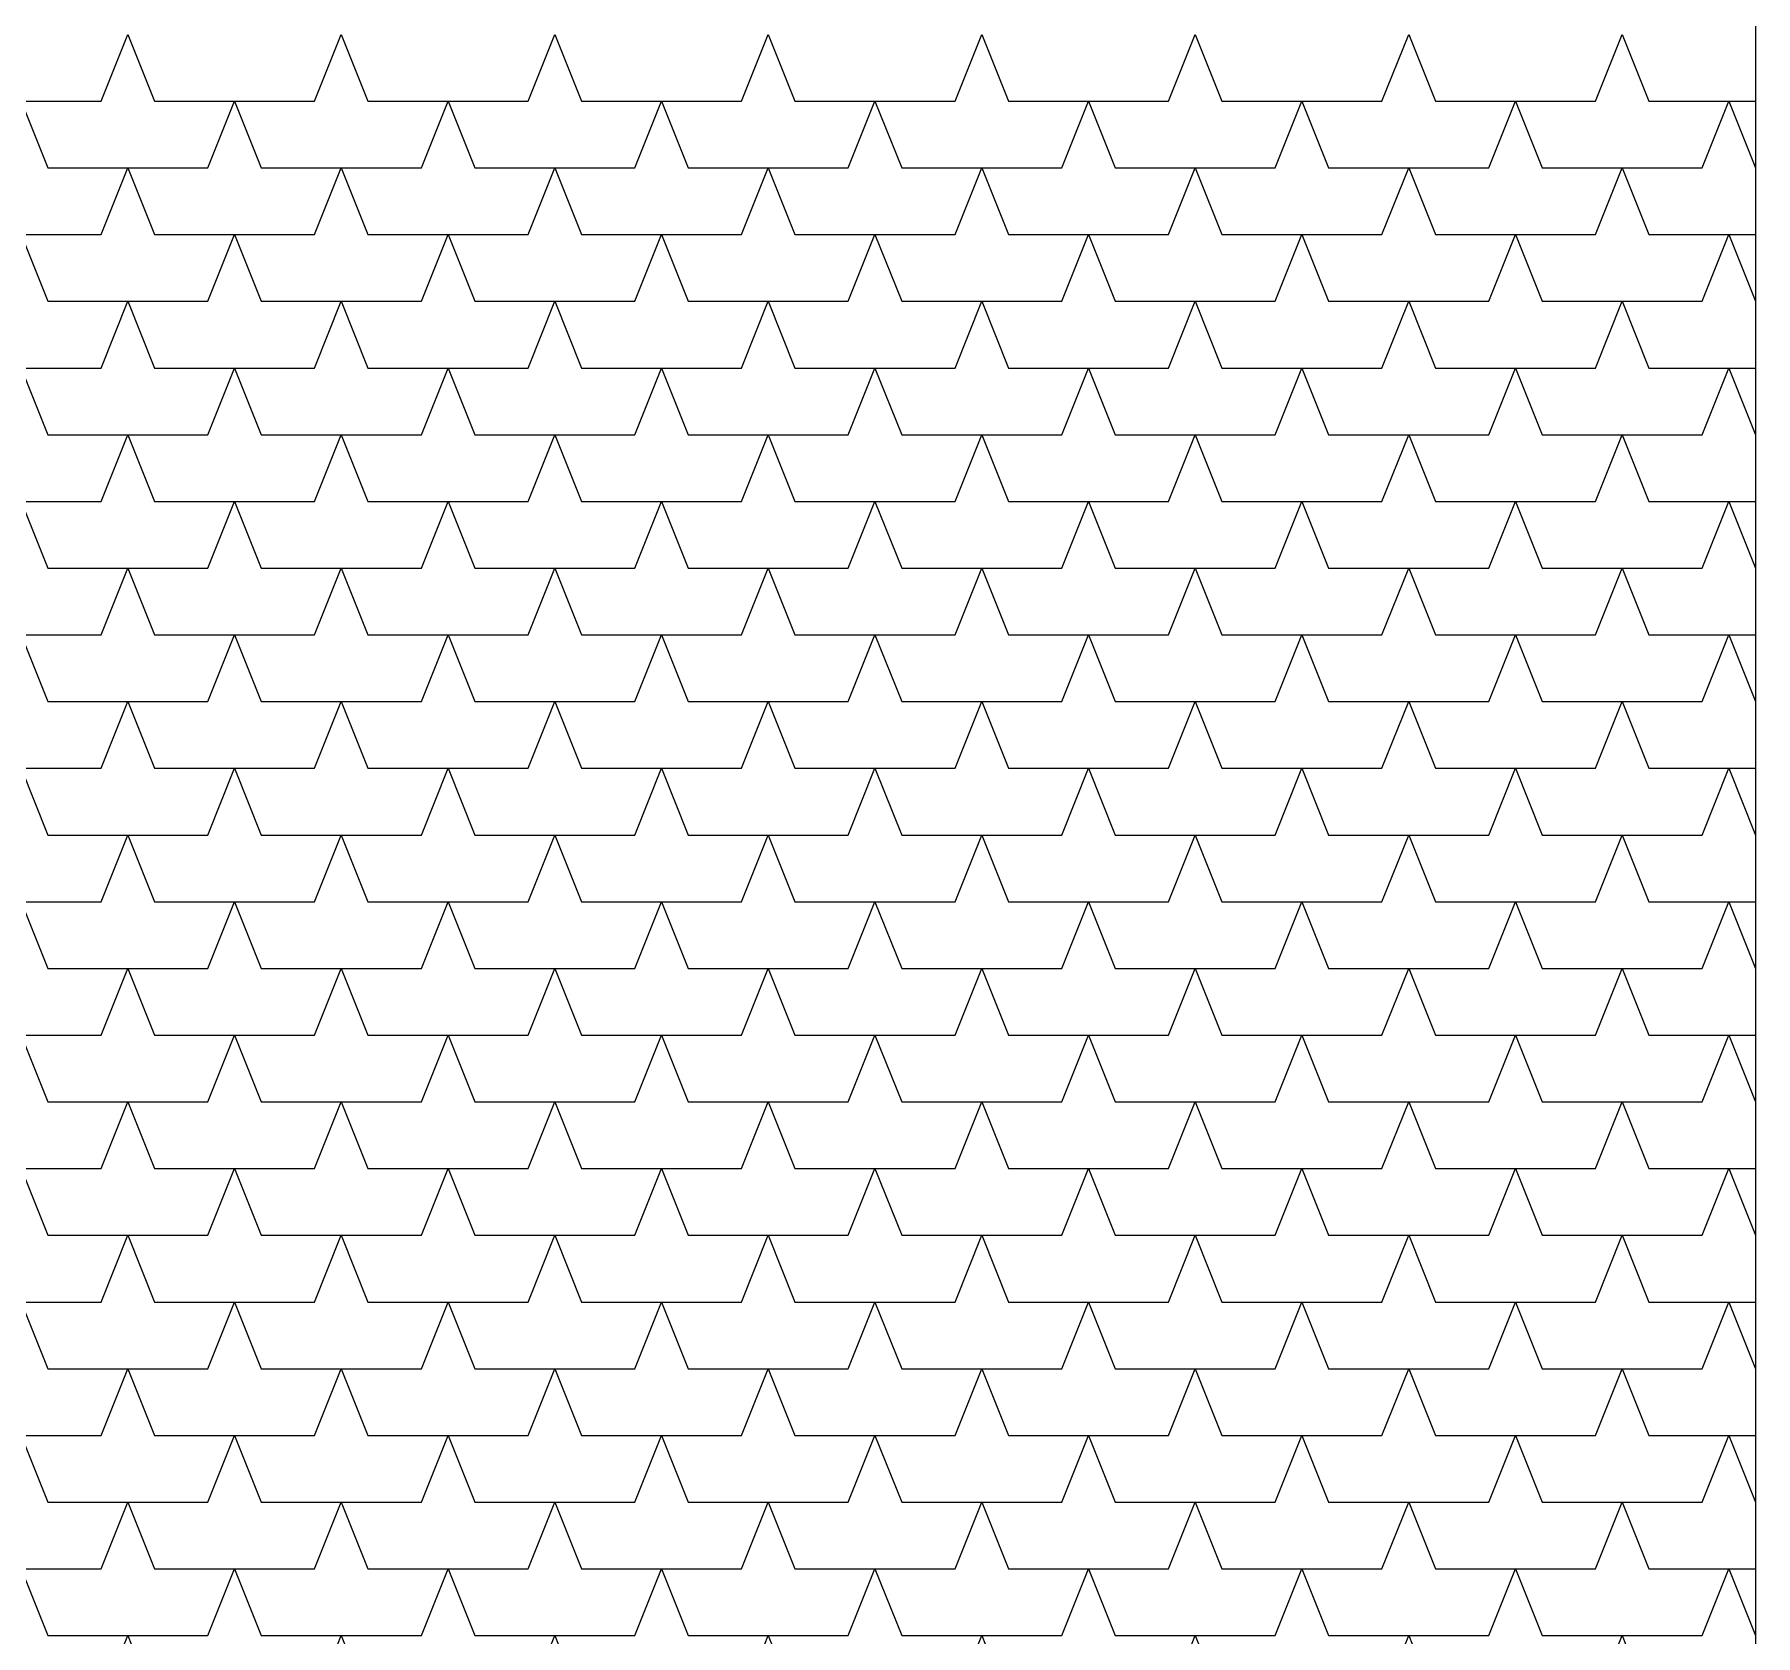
# Model space of a CAD drawing. Header units: inches. Extents: x 86794 to 87086, y 41803 to 41823.
# Drawn here: x 87036.561 to 87037.851, y 41819.53 to 41820.73 of the extents above; entities that cross this region are included whole.
import ezdxf

# ---------------------------------------------------------------- set-up
doc = ezdxf.new("R2010")
doc.units = ezdxf.units.IN
doc.header["$MEASUREMENT"] = 0

msp = doc.modelspace()

# ---------------------------------------------------------------- linework, layer by layer
at = {"ltscale": 0.006}
msp.add_line((87037.8509, 41821.7295), (87037.8509, 41819.0158), dxfattribs=at)
at = {"color": 250}
for p, q in [((87036.6109, 41820.6795), (87036.6309, 41820.7295)), ((87036.6309, 41820.7295), (87036.6509, 41820.6795)), ((87036.7709, 41820.6795), (87036.7909, 41820.7295)), ((87036.7909, 41820.7295), (87036.8109, 41820.6795)), ((87036.9309, 41820.6795), (87036.9509, 41820.7295)), ((87036.9509, 41820.7295), (87036.9709, 41820.6795)), ((87037.0909, 41820.6795), (87037.1109, 41820.7295)), ((87037.1109, 41820.7295), (87037.1309, 41820.6795)), ((87037.2509, 41820.6795), (87037.2709, 41820.7295)), ((87037.2709, 41820.7295), (87037.2909, 41820.6795)), ((87037.4109, 41820.6795), (87037.4309, 41820.7295)), ((87037.4309, 41820.7295), (87037.4509, 41820.6795)), ((87037.5709, 41820.6795), (87037.5909, 41820.7295)), ((87037.5909, 41820.7295), (87037.6109, 41820.6795)), ((87037.7309, 41820.6795), (87037.7509, 41820.7295)), ((87037.7509, 41820.7295), (87037.7709, 41820.6795)), ((87036.4909, 41820.6795), (87036.6109, 41820.6795)), ((87036.5509, 41820.6795), (87036.5709, 41820.6295)), ((87036.6509, 41820.6795), (87036.7709, 41820.6795)), ((87036.6909, 41820.6295), (87036.7109, 41820.6795)), ((87036.7109, 41820.6795), (87036.7309, 41820.6295)), ((87036.8109, 41820.6795), (87036.9309, 41820.6795)), ((87036.8509, 41820.6295), (87036.8709, 41820.6795)), ((87036.8709, 41820.6795), (87036.8909, 41820.6295)), ((87036.9709, 41820.6795), (87037.0909, 41820.6795)), ((87037.0109, 41820.6295), (87037.0309, 41820.6795)), ((87037.0309, 41820.6795), (87037.0509, 41820.6295)), ((87037.1309, 41820.6795), (87037.2509, 41820.6795)), ((87037.1709, 41820.6295), (87037.1909, 41820.6795)), ((87037.1909, 41820.6795), (87037.2109, 41820.6295)), ((87037.2909, 41820.6795), (87037.4109, 41820.6795)), ((87037.3309, 41820.6295), (87037.3509, 41820.6795)), ((87037.3509, 41820.6795), (87037.3709, 41820.6295)), ((87037.4509, 41820.6795), (87037.5709, 41820.6795)), ((87037.4909, 41820.6295), (87037.5109, 41820.6795)), ((87037.5109, 41820.6795), (87037.5309, 41820.6295)), ((87037.6109, 41820.6795), (87037.7309, 41820.6795)), ((87037.6509, 41820.6295), (87037.6709, 41820.6795)), ((87037.6709, 41820.6795), (87037.6909, 41820.6295)), ((87037.7709, 41820.6795), (87037.8509, 41820.6795)), ((87037.8109, 41820.6295), (87037.8309, 41820.6795)), ((87037.8309, 41820.6795), (87037.8509, 41820.6295)), ((87036.5709, 41820.6295), (87036.6909, 41820.6295)), ((87036.6109, 41820.5795), (87036.6309, 41820.6295)), ((87036.6309, 41820.6295), (87036.6509, 41820.5795)), ((87036.7309, 41820.6295), (87036.8509, 41820.6295)), ((87036.7709, 41820.5795), (87036.7909, 41820.6295)), ((87036.7909, 41820.6295), (87036.8109, 41820.5795)), ((87036.8909, 41820.6295), (87037.0109, 41820.6295)), ((87036.9309, 41820.5795), (87036.9509, 41820.6295)), ((87036.9509, 41820.6295), (87036.9709, 41820.5795)), ((87037.0509, 41820.6295), (87037.1709, 41820.6295)), ((87037.0909, 41820.5795), (87037.1109, 41820.6295)), ((87037.1109, 41820.6295), (87037.1309, 41820.5795)), ((87037.2109, 41820.6295), (87037.3309, 41820.6295)), ((87037.2509, 41820.5795), (87037.2709, 41820.6295)), ((87037.2709, 41820.6295), (87037.2909, 41820.5795)), ((87037.3709, 41820.6295), (87037.4909, 41820.6295)), ((87037.4109, 41820.5795), (87037.4309, 41820.6295)), ((87037.4309, 41820.6295), (87037.4509, 41820.5795)), ((87037.5309, 41820.6295), (87037.6509, 41820.6295)), ((87037.5709, 41820.5795), (87037.5909, 41820.6295)), ((87037.5909, 41820.6295), (87037.6109, 41820.5795)), ((87037.6909, 41820.6295), (87037.8109, 41820.6295)), ((87037.7309, 41820.5795), (87037.7509, 41820.6295)), ((87037.7509, 41820.6295), (87037.7709, 41820.5795)), ((87036.4909, 41820.5795), (87036.6109, 41820.5795)), ((87036.5509, 41820.5795), (87036.5709, 41820.5295)), ((87036.6509, 41820.5795), (87036.7709, 41820.5795)), ((87036.6909, 41820.5295), (87036.7109, 41820.5795)), ((87036.7109, 41820.5795), (87036.7309, 41820.5295)), ((87036.8109, 41820.5795), (87036.9309, 41820.5795)), ((87036.8509, 41820.5295), (87036.8709, 41820.5795)), ((87036.8709, 41820.5795), (87036.8909, 41820.5295)), ((87036.9709, 41820.5795), (87037.0909, 41820.5795)), ((87037.0109, 41820.5295), (87037.0309, 41820.5795)), ((87037.0309, 41820.5795), (87037.0509, 41820.5295)), ((87037.1309, 41820.5795), (87037.2509, 41820.5795)), ((87037.1709, 41820.5295), (87037.1909, 41820.5795)), ((87037.1909, 41820.5795), (87037.2109, 41820.5295)), ((87037.2909, 41820.5795), (87037.4109, 41820.5795)), ((87037.3309, 41820.5295), (87037.3509, 41820.5795)), ((87037.3509, 41820.5795), (87037.3709, 41820.5295)), ((87037.4509, 41820.5795), (87037.5709, 41820.5795)), ((87037.4909, 41820.5295), (87037.5109, 41820.5795)), ((87037.5109, 41820.5795), (87037.5309, 41820.5295)), ((87037.6109, 41820.5795), (87037.7309, 41820.5795)), ((87037.6509, 41820.5295), (87037.6709, 41820.5795)), ((87037.6709, 41820.5795), (87037.6909, 41820.5295)), ((87037.7709, 41820.5795), (87037.8509, 41820.5795)), ((87037.8109, 41820.5295), (87037.8309, 41820.5795)), ((87037.8309, 41820.5795), (87037.8509, 41820.5295)), ((87036.5709, 41820.5295), (87036.6909, 41820.5295)), ((87036.6109, 41820.4795), (87036.6309, 41820.5295)), ((87036.6309, 41820.5295), (87036.6509, 41820.4795)), ((87036.7309, 41820.5295), (87036.8509, 41820.5295)), ((87036.7709, 41820.4795), (87036.7909, 41820.5295)), ((87036.7909, 41820.5295), (87036.8109, 41820.4795)), ((87036.8909, 41820.5295), (87037.0109, 41820.5295)), ((87036.9309, 41820.4795), (87036.9509, 41820.5295)), ((87036.9509, 41820.5295), (87036.9709, 41820.4795)), ((87037.0509, 41820.5295), (87037.1709, 41820.5295)), ((87037.0909, 41820.4795), (87037.1109, 41820.5295)), ((87037.1109, 41820.5295), (87037.1309, 41820.4795)), ((87037.2109, 41820.5295), (87037.3309, 41820.5295)), ((87037.2509, 41820.4795), (87037.2709, 41820.5295)), ((87037.2709, 41820.5295), (87037.2909, 41820.4795)), ((87037.3709, 41820.5295), (87037.4909, 41820.5295)), ((87037.4109, 41820.4795), (87037.4309, 41820.5295)), ((87037.4309, 41820.5295), (87037.4509, 41820.4795)), ((87037.5309, 41820.5295), (87037.6509, 41820.5295)), ((87037.5709, 41820.4795), (87037.5909, 41820.5295)), ((87037.5909, 41820.5295), (87037.6109, 41820.4795)), ((87037.6909, 41820.5295), (87037.8109, 41820.5295)), ((87037.7309, 41820.4795), (87037.7509, 41820.5295)), ((87037.7509, 41820.5295), (87037.7709, 41820.4795)), ((87036.4909, 41820.4795), (87036.6109, 41820.4795)), ((87036.5509, 41820.4795), (87036.5709, 41820.4295)), ((87036.6509, 41820.4795), (87036.7709, 41820.4795)), ((87036.6909, 41820.4295), (87036.7109, 41820.4795)), ((87036.7109, 41820.4795), (87036.7309, 41820.4295)), ((87036.8109, 41820.4795), (87036.9309, 41820.4795)), ((87036.8509, 41820.4295), (87036.8709, 41820.4795)), ((87036.8709, 41820.4795), (87036.8909, 41820.4295)), ((87036.9709, 41820.4795), (87037.0909, 41820.4795)), ((87037.0109, 41820.4295), (87037.0309, 41820.4795)), ((87037.0309, 41820.4795), (87037.0509, 41820.4295)), ((87037.1309, 41820.4795), (87037.2509, 41820.4795)), ((87037.1709, 41820.4295), (87037.1909, 41820.4795)), ((87037.1909, 41820.4795), (87037.2109, 41820.4295)), ((87037.2909, 41820.4795), (87037.4109, 41820.4795)), ((87037.3309, 41820.4295), (87037.3509, 41820.4795)), ((87037.3509, 41820.4795), (87037.3709, 41820.4295)), ((87037.4509, 41820.4795), (87037.5709, 41820.4795)), ((87037.4909, 41820.4295), (87037.5109, 41820.4795)), ((87037.5109, 41820.4795), (87037.5309, 41820.4295)), ((87037.6109, 41820.4795), (87037.7309, 41820.4795)), ((87037.6509, 41820.4295), (87037.6709, 41820.4795)), ((87037.6709, 41820.4795), (87037.6909, 41820.4295)), ((87037.7709, 41820.4795), (87037.8509, 41820.4795)), ((87037.8109, 41820.4295), (87037.8309, 41820.4795)), ((87037.8309, 41820.4795), (87037.8509, 41820.4295)), ((87036.5709, 41820.4295), (87036.6909, 41820.4295)), ((87036.6109, 41820.3795), (87036.6309, 41820.4295)), ((87036.6309, 41820.4295), (87036.6509, 41820.3795)), ((87036.7309, 41820.4295), (87036.8509, 41820.4295)), ((87036.7709, 41820.3795), (87036.7909, 41820.4295)), ((87036.7909, 41820.4295), (87036.8109, 41820.3795)), ((87036.8909, 41820.4295), (87037.0109, 41820.4295)), ((87036.9309, 41820.3795), (87036.9509, 41820.4295)), ((87036.9509, 41820.4295), (87036.9709, 41820.3795)), ((87037.0509, 41820.4295), (87037.1709, 41820.4295)), ((87037.0909, 41820.3795), (87037.1109, 41820.4295)), ((87037.1109, 41820.4295), (87037.1309, 41820.3795)), ((87037.2109, 41820.4295), (87037.3309, 41820.4295)), ((87037.2509, 41820.3795), (87037.2709, 41820.4295)), ((87037.2709, 41820.4295), (87037.2909, 41820.3795)), ((87037.3709, 41820.4295), (87037.4909, 41820.4295)), ((87037.4109, 41820.3795), (87037.4309, 41820.4295)), ((87037.4309, 41820.4295), (87037.4509, 41820.3795)), ((87037.5309, 41820.4295), (87037.6509, 41820.4295)), ((87037.5709, 41820.3795), (87037.5909, 41820.4295)), ((87037.5909, 41820.4295), (87037.6109, 41820.3795)), ((87037.6909, 41820.4295), (87037.8109, 41820.4295)), ((87037.7309, 41820.3795), (87037.7509, 41820.4295)), ((87037.7509, 41820.4295), (87037.7709, 41820.3795)), ((87036.4909, 41820.3795), (87036.6109, 41820.3795)), ((87036.5509, 41820.3795), (87036.5709, 41820.3295)), ((87036.6509, 41820.3795), (87036.7709, 41820.3795)), ((87036.6909, 41820.3295), (87036.7109, 41820.3795)), ((87036.7109, 41820.3795), (87036.7309, 41820.3295)), ((87036.8109, 41820.3795), (87036.9309, 41820.3795)), ((87036.8509, 41820.3295), (87036.8709, 41820.3795)), ((87036.8709, 41820.3795), (87036.8909, 41820.3295)), ((87036.9709, 41820.3795), (87037.0909, 41820.3795)), ((87037.0109, 41820.3295), (87037.0309, 41820.3795)), ((87037.0309, 41820.3795), (87037.0509, 41820.3295)), ((87037.1309, 41820.3795), (87037.2509, 41820.3795)), ((87037.1709, 41820.3295), (87037.1909, 41820.3795)), ((87037.1909, 41820.3795), (87037.2109, 41820.3295)), ((87037.2909, 41820.3795), (87037.4109, 41820.3795)), ((87037.3309, 41820.3295), (87037.3509, 41820.3795)), ((87037.3509, 41820.3795), (87037.3709, 41820.3295)), ((87037.4509, 41820.3795), (87037.5709, 41820.3795)), ((87037.4909, 41820.3295), (87037.5109, 41820.3795)), ((87037.5109, 41820.3795), (87037.5309, 41820.3295)), ((87037.6109, 41820.3795), (87037.7309, 41820.3795)), ((87037.6509, 41820.3295), (87037.6709, 41820.3795)), ((87037.6709, 41820.3795), (87037.6909, 41820.3295)), ((87037.7709, 41820.3795), (87037.8509, 41820.3795)), ((87037.8109, 41820.3295), (87037.8309, 41820.3795)), ((87037.8309, 41820.3795), (87037.8509, 41820.3295)), ((87036.5709, 41820.3295), (87036.6909, 41820.3295)), ((87036.6109, 41820.2795), (87036.6309, 41820.3295)), ((87036.6309, 41820.3295), (87036.6509, 41820.2795)), ((87036.7309, 41820.3295), (87036.8509, 41820.3295)), ((87036.7709, 41820.2795), (87036.7909, 41820.3295)), ((87036.7909, 41820.3295), (87036.8109, 41820.2795)), ((87036.8909, 41820.3295), (87037.0109, 41820.3295)), ((87036.9309, 41820.2795), (87036.9509, 41820.3295)), ((87036.9509, 41820.3295), (87036.9709, 41820.2795)), ((87037.0509, 41820.3295), (87037.1709, 41820.3295)), ((87037.0909, 41820.2795), (87037.1109, 41820.3295)), ((87037.1109, 41820.3295), (87037.1309, 41820.2795)), ((87037.2109, 41820.3295), (87037.3309, 41820.3295)), ((87037.2509, 41820.2795), (87037.2709, 41820.3295)), ((87037.2709, 41820.3295), (87037.2909, 41820.2795)), ((87037.3709, 41820.3295), (87037.4909, 41820.3295)), ((87037.4109, 41820.2795), (87037.4309, 41820.3295)), ((87037.4309, 41820.3295), (87037.4509, 41820.2795)), ((87037.5309, 41820.3295), (87037.6509, 41820.3295)), ((87037.5709, 41820.2795), (87037.5909, 41820.3295)), ((87037.5909, 41820.3295), (87037.6109, 41820.2795)), ((87037.6909, 41820.3295), (87037.8109, 41820.3295)), ((87037.7309, 41820.2795), (87037.7509, 41820.3295)), ((87037.7509, 41820.3295), (87037.7709, 41820.2795)), ((87036.4909, 41820.2795), (87036.6109, 41820.2795)), ((87036.5509, 41820.2795), (87036.5709, 41820.2295)), ((87036.6509, 41820.2795), (87036.7709, 41820.2795)), ((87036.6909, 41820.2295), (87036.7109, 41820.2795)), ((87036.7109, 41820.2795), (87036.7309, 41820.2295)), ((87036.8109, 41820.2795), (87036.9309, 41820.2795)), ((87036.8509, 41820.2295), (87036.8709, 41820.2795)), ((87036.8709, 41820.2795), (87036.8909, 41820.2295)), ((87036.9709, 41820.2795), (87037.0909, 41820.2795)), ((87037.0109, 41820.2295), (87037.0309, 41820.2795)), ((87037.0309, 41820.2795), (87037.0509, 41820.2295)), ((87037.1309, 41820.2795), (87037.2509, 41820.2795)), ((87037.1709, 41820.2295), (87037.1909, 41820.2795)), ((87037.1909, 41820.2795), (87037.2109, 41820.2295)), ((87037.2909, 41820.2795), (87037.4109, 41820.2795)), ((87037.3309, 41820.2295), (87037.3509, 41820.2795)), ((87037.3509, 41820.2795), (87037.3709, 41820.2295)), ((87037.4509, 41820.2795), (87037.5709, 41820.2795)), ((87037.4909, 41820.2295), (87037.5109, 41820.2795)), ((87037.5109, 41820.2795), (87037.5309, 41820.2295)), ((87037.6109, 41820.2795), (87037.7309, 41820.2795)), ((87037.6509, 41820.2295), (87037.6709, 41820.2795)), ((87037.6709, 41820.2795), (87037.6909, 41820.2295)), ((87037.7709, 41820.2795), (87037.8509, 41820.2795)), ((87037.8109, 41820.2295), (87037.8309, 41820.2795)), ((87037.8309, 41820.2795), (87037.8509, 41820.2295)), ((87036.5709, 41820.2295), (87036.6909, 41820.2295)), ((87036.6109, 41820.1795), (87036.6309, 41820.2295)), ((87036.6309, 41820.2295), (87036.6509, 41820.1795)), ((87036.7309, 41820.2295), (87036.8509, 41820.2295)), ((87036.7709, 41820.1795), (87036.7909, 41820.2295)), ((87036.7909, 41820.2295), (87036.8109, 41820.1795)), ((87036.8909, 41820.2295), (87037.0109, 41820.2295)), ((87036.9309, 41820.1795), (87036.9509, 41820.2295)), ((87036.9509, 41820.2295), (87036.9709, 41820.1795)), ((87037.0509, 41820.2295), (87037.1709, 41820.2295)), ((87037.0909, 41820.1795), (87037.1109, 41820.2295)), ((87037.1109, 41820.2295), (87037.1309, 41820.1795)), ((87037.2109, 41820.2295), (87037.3309, 41820.2295)), ((87037.2509, 41820.1795), (87037.2709, 41820.2295)), ((87037.2709, 41820.2295), (87037.2909, 41820.1795)), ((87037.3709, 41820.2295), (87037.4909, 41820.2295)), ((87037.4109, 41820.1795), (87037.4309, 41820.2295)), ((87037.4309, 41820.2295), (87037.4509, 41820.1795)), ((87037.5309, 41820.2295), (87037.6509, 41820.2295)), ((87037.5709, 41820.1795), (87037.5909, 41820.2295)), ((87037.5909, 41820.2295), (87037.6109, 41820.1795)), ((87037.6909, 41820.2295), (87037.8109, 41820.2295)), ((87037.7309, 41820.1795), (87037.7509, 41820.2295)), ((87037.7509, 41820.2295), (87037.7709, 41820.1795)), ((87036.4909, 41820.1795), (87036.6109, 41820.1795)), ((87036.5509, 41820.1795), (87036.5709, 41820.1295)), ((87036.6509, 41820.1795), (87036.7709, 41820.1795)), ((87036.6909, 41820.1295), (87036.7109, 41820.1795)), ((87036.7109, 41820.1795), (87036.7309, 41820.1295)), ((87036.8109, 41820.1795), (87036.9309, 41820.1795)), ((87036.8509, 41820.1295), (87036.8709, 41820.1795)), ((87036.8709, 41820.1795), (87036.8909, 41820.1295)), ((87036.9709, 41820.1795), (87037.0909, 41820.1795)), ((87037.0109, 41820.1295), (87037.0309, 41820.1795)), ((87037.0309, 41820.1795), (87037.0509, 41820.1295)), ((87037.1309, 41820.1795), (87037.2509, 41820.1795)), ((87037.1709, 41820.1295), (87037.1909, 41820.1795)), ((87037.1909, 41820.1795), (87037.2109, 41820.1295)), ((87037.2909, 41820.1795), (87037.4109, 41820.1795)), ((87037.3309, 41820.1295), (87037.3509, 41820.1795)), ((87037.3509, 41820.1795), (87037.3709, 41820.1295)), ((87037.4509, 41820.1795), (87037.5709, 41820.1795)), ((87037.4909, 41820.1295), (87037.5109, 41820.1795)), ((87037.5109, 41820.1795), (87037.5309, 41820.1295)), ((87037.6109, 41820.1795), (87037.7309, 41820.1795)), ((87037.6509, 41820.1295), (87037.6709, 41820.1795)), ((87037.6709, 41820.1795), (87037.6909, 41820.1295)), ((87037.7709, 41820.1795), (87037.8509, 41820.1795)), ((87037.8109, 41820.1295), (87037.8309, 41820.1795)), ((87037.8309, 41820.1795), (87037.8509, 41820.1295)), ((87036.5709, 41820.1295), (87036.6909, 41820.1295)), ((87036.6109, 41820.0795), (87036.6309, 41820.1295)), ((87036.6309, 41820.1295), (87036.6509, 41820.0795)), ((87036.7309, 41820.1295), (87036.8509, 41820.1295)), ((87036.7709, 41820.0795), (87036.7909, 41820.1295)), ((87036.7909, 41820.1295), (87036.8109, 41820.0795)), ((87036.8909, 41820.1295), (87037.0109, 41820.1295)), ((87036.9309, 41820.0795), (87036.9509, 41820.1295)), ((87036.9509, 41820.1295), (87036.9709, 41820.0795)), ((87037.0509, 41820.1295), (87037.1709, 41820.1295)), ((87037.0909, 41820.0795), (87037.1109, 41820.1295)), ((87037.1109, 41820.1295), (87037.1309, 41820.0795)), ((87037.2109, 41820.1295), (87037.3309, 41820.1295)), ((87037.2509, 41820.0795), (87037.2709, 41820.1295)), ((87037.2709, 41820.1295), (87037.2909, 41820.0795)), ((87037.3709, 41820.1295), (87037.4909, 41820.1295)), ((87037.4109, 41820.0795), (87037.4309, 41820.1295)), ((87037.4309, 41820.1295), (87037.4509, 41820.0795)), ((87037.5309, 41820.1295), (87037.6509, 41820.1295)), ((87037.5709, 41820.0795), (87037.5909, 41820.1295)), ((87037.5909, 41820.1295), (87037.6109, 41820.0795)), ((87037.6909, 41820.1295), (87037.8109, 41820.1295)), ((87037.7309, 41820.0795), (87037.7509, 41820.1295)), ((87037.7509, 41820.1295), (87037.7709, 41820.0795)), ((87036.4909, 41820.0795), (87036.6109, 41820.0795)), ((87036.5509, 41820.0795), (87036.5709, 41820.0295)), ((87036.6509, 41820.0795), (87036.7709, 41820.0795)), ((87036.6909, 41820.0295), (87036.7109, 41820.0795)), ((87036.7109, 41820.0795), (87036.7309, 41820.0295)), ((87036.8109, 41820.0795), (87036.9309, 41820.0795)), ((87036.8509, 41820.0295), (87036.8709, 41820.0795)), ((87036.8709, 41820.0795), (87036.8909, 41820.0295)), ((87036.9709, 41820.0795), (87037.0909, 41820.0795)), ((87037.0109, 41820.0295), (87037.0309, 41820.0795)), ((87037.0309, 41820.0795), (87037.0509, 41820.0295)), ((87037.1309, 41820.0795), (87037.2509, 41820.0795)), ((87037.1709, 41820.0295), (87037.1909, 41820.0795)), ((87037.1909, 41820.0795), (87037.2109, 41820.0295)), ((87037.2909, 41820.0795), (87037.4109, 41820.0795)), ((87037.3309, 41820.0295), (87037.3509, 41820.0795)), ((87037.3509, 41820.0795), (87037.3709, 41820.0295)), ((87037.4509, 41820.0795), (87037.5709, 41820.0795)), ((87037.4909, 41820.0295), (87037.5109, 41820.0795)), ((87037.5109, 41820.0795), (87037.5309, 41820.0295)), ((87037.6109, 41820.0795), (87037.7309, 41820.0795)), ((87037.6509, 41820.0295), (87037.6709, 41820.0795)), ((87037.6709, 41820.0795), (87037.6909, 41820.0295)), ((87037.7709, 41820.0795), (87037.8509, 41820.0795)), ((87037.8109, 41820.0295), (87037.8309, 41820.0795)), ((87037.8309, 41820.0795), (87037.8509, 41820.0295)), ((87036.5709, 41820.0295), (87036.6909, 41820.0295)), ((87036.6109, 41819.9795), (87036.6309, 41820.0295)), ((87036.6309, 41820.0295), (87036.6509, 41819.9795)), ((87036.7309, 41820.0295), (87036.8509, 41820.0295)), ((87036.7709, 41819.9795), (87036.7909, 41820.0295)), ((87036.7909, 41820.0295), (87036.8109, 41819.9795)), ((87036.8909, 41820.0295), (87037.0109, 41820.0295)), ((87036.9309, 41819.9795), (87036.9509, 41820.0295)), ((87036.9509, 41820.0295), (87036.9709, 41819.9795)), ((87037.0509, 41820.0295), (87037.1709, 41820.0295)), ((87037.0909, 41819.9795), (87037.1109, 41820.0295)), ((87037.1109, 41820.0295), (87037.1309, 41819.9795)), ((87037.2109, 41820.0295), (87037.3309, 41820.0295)), ((87037.2509, 41819.9795), (87037.2709, 41820.0295)), ((87037.2709, 41820.0295), (87037.2909, 41819.9795)), ((87037.3709, 41820.0295), (87037.4909, 41820.0295)), ((87037.4109, 41819.9795), (87037.4309, 41820.0295)), ((87037.4309, 41820.0295), (87037.4509, 41819.9795)), ((87037.5309, 41820.0295), (87037.6509, 41820.0295)), ((87037.5709, 41819.9795), (87037.5909, 41820.0295)), ((87037.5909, 41820.0295), (87037.6109, 41819.9795)), ((87037.6909, 41820.0295), (87037.8109, 41820.0295)), ((87037.7309, 41819.9795), (87037.7509, 41820.0295)), ((87037.7509, 41820.0295), (87037.7709, 41819.9795)), ((87036.4909, 41819.9795), (87036.6109, 41819.9795)), ((87036.5509, 41819.9795), (87036.5709, 41819.9295)), ((87036.6509, 41819.9795), (87036.7709, 41819.9795)), ((87036.6909, 41819.9295), (87036.7109, 41819.9795)), ((87036.7109, 41819.9795), (87036.7309, 41819.9295)), ((87036.8109, 41819.9795), (87036.9309, 41819.9795)), ((87036.8509, 41819.9295), (87036.8709, 41819.9795)), ((87036.8709, 41819.9795), (87036.8909, 41819.9295)), ((87036.9709, 41819.9795), (87037.0909, 41819.9795)), ((87037.0109, 41819.9295), (87037.0309, 41819.9795)), ((87037.0309, 41819.9795), (87037.0509, 41819.9295)), ((87037.1309, 41819.9795), (87037.2509, 41819.9795)), ((87037.1709, 41819.9295), (87037.1909, 41819.9795)), ((87037.1909, 41819.9795), (87037.2109, 41819.9295)), ((87037.2909, 41819.9795), (87037.4109, 41819.9795)), ((87037.3309, 41819.9295), (87037.3509, 41819.9795)), ((87037.3509, 41819.9795), (87037.3709, 41819.9295)), ((87037.4509, 41819.9795), (87037.5709, 41819.9795)), ((87037.4909, 41819.9295), (87037.5109, 41819.9795)), ((87037.5109, 41819.9795), (87037.5309, 41819.9295)), ((87037.6109, 41819.9795), (87037.7309, 41819.9795)), ((87037.6509, 41819.9295), (87037.6709, 41819.9795)), ((87037.6709, 41819.9795), (87037.6909, 41819.9295)), ((87037.7709, 41819.9795), (87037.8509, 41819.9795)), ((87037.8109, 41819.9295), (87037.8309, 41819.9795)), ((87037.8309, 41819.9795), (87037.8509, 41819.9295)), ((87036.5709, 41819.9295), (87036.6909, 41819.9295)), ((87036.6109, 41819.8795), (87036.6309, 41819.9295)), ((87036.6309, 41819.9295), (87036.6509, 41819.8795)), ((87036.7309, 41819.9295), (87036.8509, 41819.9295)), ((87036.7709, 41819.8795), (87036.7909, 41819.9295)), ((87036.7909, 41819.9295), (87036.8109, 41819.8795)), ((87036.8909, 41819.9295), (87037.0109, 41819.9295)), ((87036.9309, 41819.8795), (87036.9509, 41819.9295)), ((87036.9509, 41819.9295), (87036.9709, 41819.8795)), ((87037.0509, 41819.9295), (87037.1709, 41819.9295)), ((87037.0909, 41819.8795), (87037.1109, 41819.9295)), ((87037.1109, 41819.9295), (87037.1309, 41819.8795)), ((87037.2109, 41819.9295), (87037.3309, 41819.9295)), ((87037.2509, 41819.8795), (87037.2709, 41819.9295)), ((87037.2709, 41819.9295), (87037.2909, 41819.8795)), ((87037.3709, 41819.9295), (87037.4909, 41819.9295)), ((87037.4109, 41819.8795), (87037.4309, 41819.9295)), ((87037.4309, 41819.9295), (87037.4509, 41819.8795)), ((87037.5309, 41819.9295), (87037.6509, 41819.9295)), ((87037.5709, 41819.8795), (87037.5909, 41819.9295)), ((87037.5909, 41819.9295), (87037.6109, 41819.8795)), ((87037.6909, 41819.9295), (87037.8109, 41819.9295)), ((87037.7309, 41819.8795), (87037.7509, 41819.9295)), ((87037.7509, 41819.9295), (87037.7709, 41819.8795)), ((87036.4909, 41819.8795), (87036.6109, 41819.8795)), ((87036.5509, 41819.8795), (87036.5709, 41819.8295)), ((87036.6509, 41819.8795), (87036.7709, 41819.8795)), ((87036.6909, 41819.8295), (87036.7109, 41819.8795)), ((87036.7109, 41819.8795), (87036.7309, 41819.8295)), ((87036.8109, 41819.8795), (87036.9309, 41819.8795)), ((87036.8509, 41819.8295), (87036.8709, 41819.8795)), ((87036.8709, 41819.8795), (87036.8909, 41819.8295)), ((87036.9709, 41819.8795), (87037.0909, 41819.8795)), ((87037.0109, 41819.8295), (87037.0309, 41819.8795)), ((87037.0309, 41819.8795), (87037.0509, 41819.8295)), ((87037.1309, 41819.8795), (87037.2509, 41819.8795)), ((87037.1709, 41819.8295), (87037.1909, 41819.8795)), ((87037.1909, 41819.8795), (87037.2109, 41819.8295)), ((87037.2909, 41819.8795), (87037.4109, 41819.8795)), ((87037.3309, 41819.8295), (87037.3509, 41819.8795)), ((87037.3509, 41819.8795), (87037.3709, 41819.8295)), ((87037.4509, 41819.8795), (87037.5709, 41819.8795)), ((87037.4909, 41819.8295), (87037.5109, 41819.8795)), ((87037.5109, 41819.8795), (87037.5309, 41819.8295)), ((87037.6109, 41819.8795), (87037.7309, 41819.8795)), ((87037.6509, 41819.8295), (87037.6709, 41819.8795)), ((87037.6709, 41819.8795), (87037.6909, 41819.8295)), ((87037.7709, 41819.8795), (87037.8509, 41819.8795)), ((87037.8109, 41819.8295), (87037.8309, 41819.8795)), ((87037.8309, 41819.8795), (87037.8509, 41819.8295)), ((87036.5709, 41819.8295), (87036.6909, 41819.8295)), ((87036.6109, 41819.7795), (87036.6309, 41819.8295)), ((87036.6309, 41819.8295), (87036.6509, 41819.7795)), ((87036.7309, 41819.8295), (87036.8509, 41819.8295)), ((87036.7709, 41819.7795), (87036.7909, 41819.8295)), ((87036.7909, 41819.8295), (87036.8109, 41819.7795)), ((87036.8909, 41819.8295), (87037.0109, 41819.8295)), ((87036.9309, 41819.7795), (87036.9509, 41819.8295)), ((87036.9509, 41819.8295), (87036.9709, 41819.7795)), ((87037.0509, 41819.8295), (87037.1709, 41819.8295)), ((87037.0909, 41819.7795), (87037.1109, 41819.8295)), ((87037.1109, 41819.8295), (87037.1309, 41819.7795)), ((87037.2109, 41819.8295), (87037.3309, 41819.8295)), ((87037.2509, 41819.7795), (87037.2709, 41819.8295)), ((87037.2709, 41819.8295), (87037.2909, 41819.7795)), ((87037.3709, 41819.8295), (87037.4909, 41819.8295)), ((87037.4109, 41819.7795), (87037.4309, 41819.8295)), ((87037.4309, 41819.8295), (87037.4509, 41819.7795)), ((87037.5309, 41819.8295), (87037.6509, 41819.8295)), ((87037.5709, 41819.7795), (87037.5909, 41819.8295)), ((87037.5909, 41819.8295), (87037.6109, 41819.7795)), ((87037.6909, 41819.8295), (87037.8109, 41819.8295)), ((87037.7309, 41819.7795), (87037.7509, 41819.8295)), ((87037.7509, 41819.8295), (87037.7709, 41819.7795)), ((87036.4909, 41819.7795), (87036.6109, 41819.7795)), ((87036.5509, 41819.7795), (87036.5709, 41819.7295)), ((87036.6509, 41819.7795), (87036.7709, 41819.7795)), ((87036.6909, 41819.7295), (87036.7109, 41819.7795)), ((87036.7109, 41819.7795), (87036.7309, 41819.7295)), ((87036.8109, 41819.7795), (87036.9309, 41819.7795)), ((87036.8509, 41819.7295), (87036.8709, 41819.7795)), ((87036.8709, 41819.7795), (87036.8909, 41819.7295)), ((87036.9709, 41819.7795), (87037.0909, 41819.7795)), ((87037.0109, 41819.7295), (87037.0309, 41819.7795)), ((87037.0309, 41819.7795), (87037.0509, 41819.7295)), ((87037.1309, 41819.7795), (87037.2509, 41819.7795)), ((87037.1709, 41819.7295), (87037.1909, 41819.7795)), ((87037.1909, 41819.7795), (87037.2109, 41819.7295)), ((87037.2909, 41819.7795), (87037.4109, 41819.7795)), ((87037.3309, 41819.7295), (87037.3509, 41819.7795)), ((87037.3509, 41819.7795), (87037.3709, 41819.7295)), ((87037.4509, 41819.7795), (87037.5709, 41819.7795)), ((87037.4909, 41819.7295), (87037.5109, 41819.7795)), ((87037.5109, 41819.7795), (87037.5309, 41819.7295)), ((87037.6109, 41819.7795), (87037.7309, 41819.7795)), ((87037.6509, 41819.7295), (87037.6709, 41819.7795)), ((87037.6709, 41819.7795), (87037.6909, 41819.7295)), ((87037.7709, 41819.7795), (87037.8509, 41819.7795)), ((87037.8109, 41819.7295), (87037.8309, 41819.7795)), ((87037.8309, 41819.7795), (87037.8509, 41819.7295)), ((87036.5709, 41819.7295), (87036.6909, 41819.7295)), ((87036.6109, 41819.6795), (87036.6309, 41819.7295)), ((87036.6309, 41819.7295), (87036.6509, 41819.6795)), ((87036.7309, 41819.7295), (87036.8509, 41819.7295)), ((87036.7709, 41819.6795), (87036.7909, 41819.7295)), ((87036.7909, 41819.7295), (87036.8109, 41819.6795)), ((87036.8909, 41819.7295), (87037.0109, 41819.7295)), ((87036.9309, 41819.6795), (87036.9509, 41819.7295)), ((87036.9509, 41819.7295), (87036.9709, 41819.6795)), ((87037.0509, 41819.7295), (87037.1709, 41819.7295)), ((87037.0909, 41819.6795), (87037.1109, 41819.7295)), ((87037.1109, 41819.7295), (87037.1309, 41819.6795)), ((87037.2109, 41819.7295), (87037.3309, 41819.7295)), ((87037.2509, 41819.6795), (87037.2709, 41819.7295)), ((87037.2709, 41819.7295), (87037.2909, 41819.6795)), ((87037.3709, 41819.7295), (87037.4909, 41819.7295)), ((87037.4109, 41819.6795), (87037.4309, 41819.7295)), ((87037.4309, 41819.7295), (87037.4509, 41819.6795)), ((87037.5309, 41819.7295), (87037.6509, 41819.7295)), ((87037.5709, 41819.6795), (87037.5909, 41819.7295)), ((87037.5909, 41819.7295), (87037.6109, 41819.6795)), ((87037.6909, 41819.7295), (87037.8109, 41819.7295)), ((87037.7309, 41819.6795), (87037.7509, 41819.7295)), ((87037.7509, 41819.7295), (87037.7709, 41819.6795)), ((87036.4909, 41819.6795), (87036.6109, 41819.6795)), ((87036.5509, 41819.6795), (87036.5709, 41819.6295)), ((87036.6509, 41819.6795), (87036.7709, 41819.6795)), ((87036.6909, 41819.6295), (87036.7109, 41819.6795)), ((87036.7109, 41819.6795), (87036.7309, 41819.6295)), ((87036.8109, 41819.6795), (87036.9309, 41819.6795)), ((87036.8509, 41819.6295), (87036.8709, 41819.6795)), ((87036.8709, 41819.6795), (87036.8909, 41819.6295)), ((87036.9709, 41819.6795), (87037.0909, 41819.6795)), ((87037.0109, 41819.6295), (87037.0309, 41819.6795)), ((87037.0309, 41819.6795), (87037.0509, 41819.6295)), ((87037.1309, 41819.6795), (87037.2509, 41819.6795)), ((87037.1709, 41819.6295), (87037.1909, 41819.6795)), ((87037.1909, 41819.6795), (87037.2109, 41819.6295)), ((87037.2909, 41819.6795), (87037.4109, 41819.6795)), ((87037.3309, 41819.6295), (87037.3509, 41819.6795)), ((87037.3509, 41819.6795), (87037.3709, 41819.6295)), ((87037.4509, 41819.6795), (87037.5709, 41819.6795)), ((87037.4909, 41819.6295), (87037.5109, 41819.6795)), ((87037.5109, 41819.6795), (87037.5309, 41819.6295)), ((87037.6109, 41819.6795), (87037.7309, 41819.6795)), ((87037.6509, 41819.6295), (87037.6709, 41819.6795)), ((87037.6709, 41819.6795), (87037.6909, 41819.6295)), ((87037.7709, 41819.6795), (87037.8509, 41819.6795)), ((87037.8109, 41819.6295), (87037.8309, 41819.6795)), ((87037.8309, 41819.6795), (87037.8509, 41819.6295)), ((87036.5709, 41819.6295), (87036.6909, 41819.6295)), ((87036.6109, 41819.5795), (87036.6309, 41819.6295)), ((87036.6309, 41819.6295), (87036.6509, 41819.5795)), ((87036.7309, 41819.6295), (87036.8509, 41819.6295)), ((87036.7709, 41819.5795), (87036.7909, 41819.6295)), ((87036.7909, 41819.6295), (87036.8109, 41819.5795)), ((87036.8909, 41819.6295), (87037.0109, 41819.6295)), ((87036.9309, 41819.5795), (87036.9509, 41819.6295)), ((87036.9509, 41819.6295), (87036.9709, 41819.5795)), ((87037.0509, 41819.6295), (87037.1709, 41819.6295)), ((87037.0909, 41819.5795), (87037.1109, 41819.6295)), ((87037.1109, 41819.6295), (87037.1309, 41819.5795)), ((87037.2109, 41819.6295), (87037.3309, 41819.6295)), ((87037.2509, 41819.5795), (87037.2709, 41819.6295)), ((87037.2709, 41819.6295), (87037.2909, 41819.5795)), ((87037.3709, 41819.6295), (87037.4909, 41819.6295)), ((87037.4109, 41819.5795), (87037.4309, 41819.6295)), ((87037.4309, 41819.6295), (87037.4509, 41819.5795)), ((87037.5309, 41819.6295), (87037.6509, 41819.6295)), ((87037.5709, 41819.5795), (87037.5909, 41819.6295)), ((87037.5909, 41819.6295), (87037.6109, 41819.5795)), ((87037.6909, 41819.6295), (87037.8109, 41819.6295)), ((87037.7309, 41819.5795), (87037.7509, 41819.6295)), ((87037.7509, 41819.6295), (87037.7709, 41819.5795)), ((87036.4909, 41819.5795), (87036.6109, 41819.5795)), ((87036.5509, 41819.5795), (87036.5709, 41819.5295)), ((87036.6509, 41819.5795), (87036.7709, 41819.5795)), ((87036.6909, 41819.5295), (87036.7109, 41819.5795)), ((87036.7109, 41819.5795), (87036.7309, 41819.5295)), ((87036.8109, 41819.5795), (87036.9309, 41819.5795)), ((87036.8509, 41819.5295), (87036.8709, 41819.5795)), ((87036.8709, 41819.5795), (87036.8909, 41819.5295)), ((87036.9709, 41819.5795), (87037.0909, 41819.5795)), ((87037.0109, 41819.5295), (87037.0309, 41819.5795)), ((87037.0309, 41819.5795), (87037.0509, 41819.5295)), ((87037.1309, 41819.5795), (87037.2509, 41819.5795)), ((87037.1709, 41819.5295), (87037.1909, 41819.5795)), ((87037.1909, 41819.5795), (87037.2109, 41819.5295)), ((87037.2909, 41819.5795), (87037.4109, 41819.5795)), ((87037.3309, 41819.5295), (87037.3509, 41819.5795)), ((87037.3509, 41819.5795), (87037.3709, 41819.5295)), ((87037.4509, 41819.5795), (87037.5709, 41819.5795)), ((87037.4909, 41819.5295), (87037.5109, 41819.5795)), ((87037.5109, 41819.5795), (87037.5309, 41819.5295)), ((87037.6109, 41819.5795), (87037.7309, 41819.5795)), ((87037.6509, 41819.5295), (87037.6709, 41819.5795)), ((87037.6709, 41819.5795), (87037.6909, 41819.5295)), ((87037.7709, 41819.5795), (87037.8509, 41819.5795)), ((87037.8109, 41819.5295), (87037.8309, 41819.5795)), ((87037.8309, 41819.5795), (87037.8509, 41819.5295)), ((87036.5709, 41819.5295), (87036.6909, 41819.5295)), ((87036.6109, 41819.4795), (87036.6309, 41819.5295)), ((87036.6309, 41819.5295), (87036.6509, 41819.4795)), ((87036.7309, 41819.5295), (87036.8509, 41819.5295)), ((87036.7709, 41819.4795), (87036.7909, 41819.5295)), ((87036.7909, 41819.5295), (87036.8109, 41819.4795)), ((87036.8909, 41819.5295), (87037.0109, 41819.5295)), ((87036.9309, 41819.4795), (87036.9509, 41819.5295)), ((87036.9509, 41819.5295), (87036.9709, 41819.4795)), ((87037.0509, 41819.5295), (87037.1709, 41819.5295)), ((87037.0909, 41819.4795), (87037.1109, 41819.5295)), ((87037.1109, 41819.5295), (87037.1309, 41819.4795)), ((87037.2109, 41819.5295), (87037.3309, 41819.5295)), ((87037.2509, 41819.4795), (87037.2709, 41819.5295)), ((87037.2709, 41819.5295), (87037.2909, 41819.4795)), ((87037.3709, 41819.5295), (87037.4909, 41819.5295)), ((87037.4109, 41819.4795), (87037.4309, 41819.5295)), ((87037.4309, 41819.5295), (87037.4509, 41819.4795)), ((87037.5309, 41819.5295), (87037.6509, 41819.5295)), ((87037.5709, 41819.4795), (87037.5909, 41819.5295)), ((87037.5909, 41819.5295), (87037.6109, 41819.4795)), ((87037.6909, 41819.5295), (87037.8109, 41819.5295)), ((87037.7309, 41819.4795), (87037.7509, 41819.5295)), ((87037.7509, 41819.5295), (87037.7709, 41819.4795))]:
    msp.add_line(p, q, dxfattribs=at)

doc.saveas('drawing.dxf')
